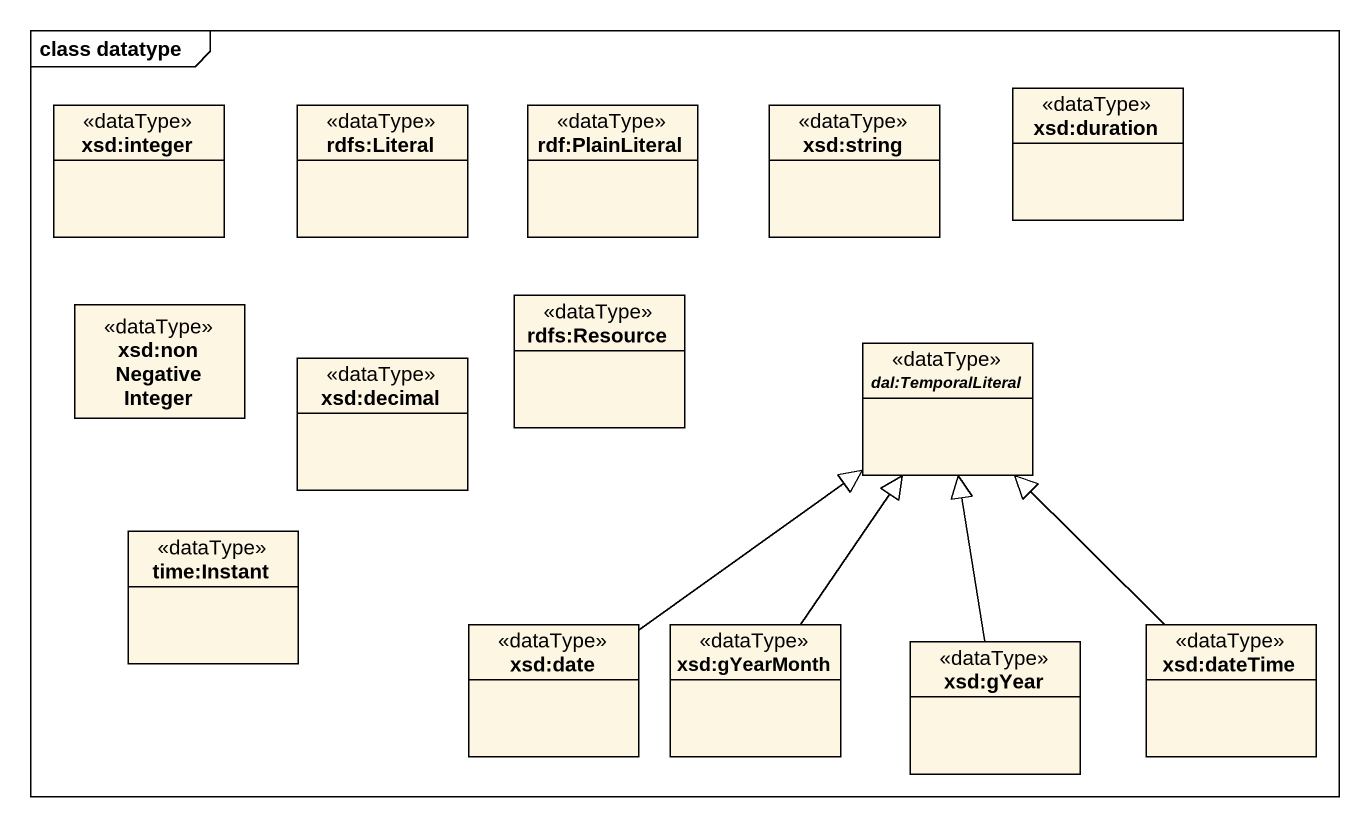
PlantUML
@startuml
mainframe class datatype
hide circle
hide empty members
class "xsd:integer" as xsd_integer <<dataType>>
class "rdfs:Literal" as rdfs_Literal <<dataType>>
class "rdf:PlainLiteral" as rdf_PlainLiteral <<dataType>>
class "xsd:string" as xsd_string <<dataType>>
class "xsd:duration" as xsd_duration <<dataType>>
class "rdfs:Resource" as rdfs_Resource <<dataType>>
class "xsd:nonNegativeInteger" as xsd_nonNegativeInteger <<dataType>>
class "xsd:decimal" as xsd_decimal <<dataType>>
abstract class "dal:TemporalLiteral" as dal_TemporalLiteral <<dataType>>
class "time:Instant" as time_Instant <<dataType>>
class "xsd:date" as xsd_date <<dataType>>
class "xsd:gYearMonth" as xsd_gYearMonth <<dataType>>
class "xsd:gYear" as xsd_gYear <<dataType>>
class "xsd:dateTime" as xsd_dateTime <<dataType>>
xsd_date -up-|> dal_TemporalLiteral
xsd_gYearMonth -up-|> dal_TemporalLiteral
xsd_gYear -up-|> dal_TemporalLiteral
xsd_dateTime -up-|> dal_TemporalLiteral
@enduml
